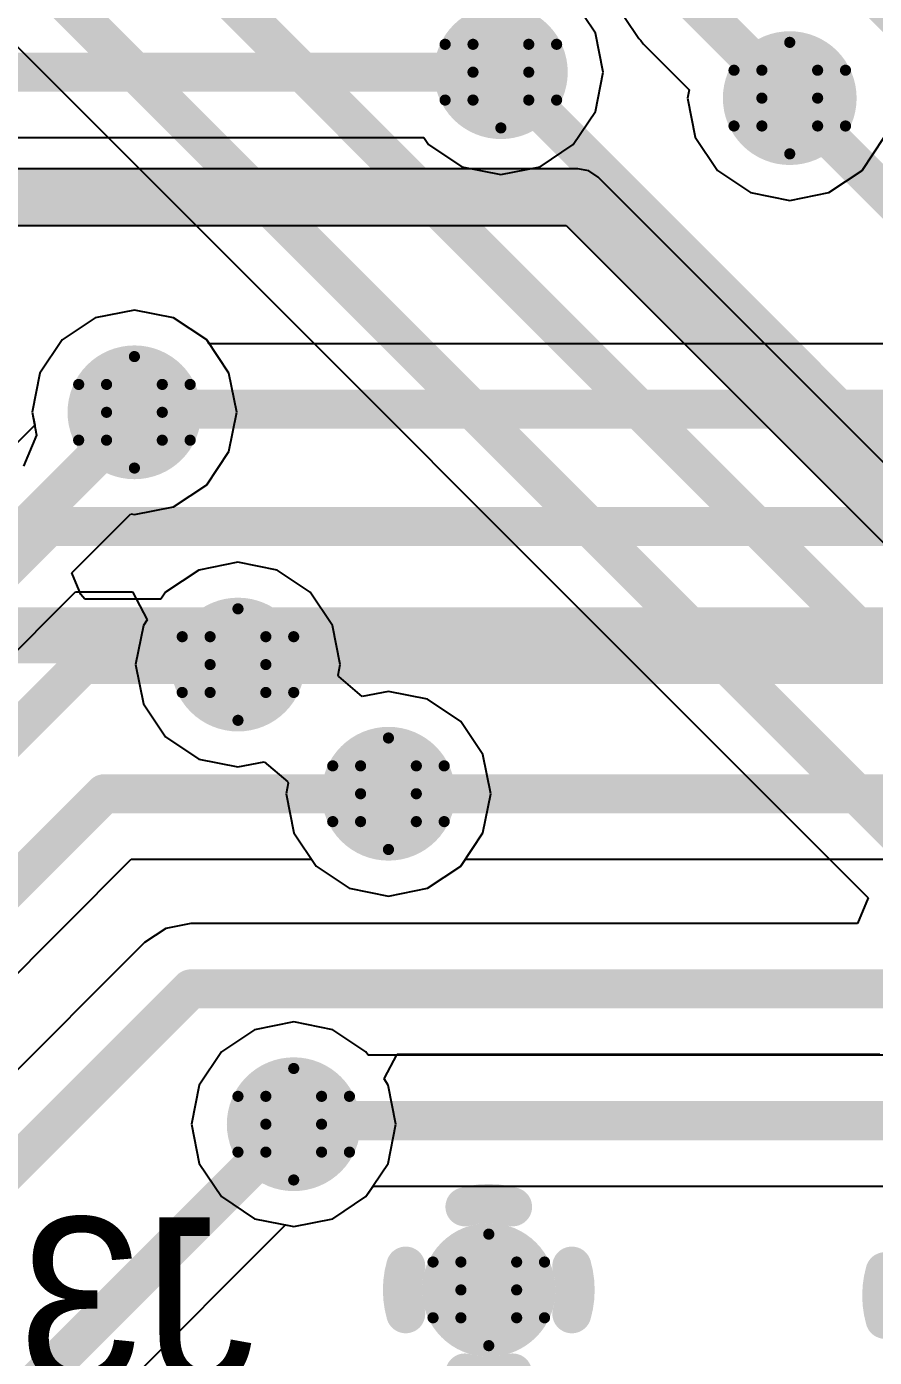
# Model space of a CAD drawing. Header units: millimetres. Extents: x 1.5 to 19.4, y 0 to 11.5.
# Drawn here: x 7.5235 to 7.6756, y 6.9089 to 7.1476 of the extents above; entities that cross this region are included whole.
import ezdxf

# ---------------------------------------------------------------- set-up
doc = ezdxf.new("R2010")
doc.units = ezdxf.units.MM
doc.header["$MEASUREMENT"] = 0
for name, color, linetype in [('BottomLayer', 5, 'Continuous'), ('BottomOverlay', 54, 'Continuous'), ('DrillDrawing', 1, 'Continuous'), ('InternalPlane1', 76, 'Continuous'), ('InternalPlane2', 16, 'Continuous'), ('KeepOutLayer', 6, 'Continuous'), ('Mechanical2', 216, 'Continuous'), ('Mechanical4', 56, 'Continuous'), ('MultiLayer', 9, 'Continuous'), ('TopLayer', 1, 'Continuous'), ('ViaHoleLayer', 16, 'Continuous')]:
    doc.layers.add(name, color=color, linetype=linetype)

msp = doc.modelspace()

# ---------------------------------------------------------------- linework, layer by layer
at = {"layer": 'BottomLayer'}
for p, q in [((7.62554, 7.14643), (7.62348, 7.14951)), ((7.63079, 7.14929), (7.63333, 7.14548)), ((7.62694, 7.13941), (7.62554, 7.14643)), ((7.63333, 7.14548), (7.6337, 7.14511)), ((7.6337, 7.14511), (7.63413, 7.14447)), ((7.63413, 7.14447), (7.64236, 7.13624)), ((7.62554, 7.13238), (7.62694, 7.13941)), ((7.64236, 7.13624), (7.64206, 7.13476)), ((7.64206, 7.13476), (7.64346, 7.12774)), ((7.62156, 7.12643), (7.62554, 7.13238)), ((7.3637, 7.12768), (7.59477, 7.12768)), ((7.59477, 7.12768), (7.59561, 7.12643)), ((7.59561, 7.12643), (7.60156, 7.12245)), ((7.61561, 7.12245), (7.62156, 7.12643)), ((7.64346, 7.12774), (7.64744, 7.12179)), ((7.67339, 7.12179), (7.67737, 7.12774)), ((7.60156, 7.12245), (7.60859, 7.12105)), ((7.60859, 7.12105), (7.61561, 7.12245)), ((7.64744, 7.12179), (7.65339, 7.11781)), ((7.66744, 7.11781), (7.67339, 7.12179)), ((7.65339, 7.11781), (7.66042, 7.11641)), ((7.66042, 7.11641), (7.66744, 7.11781)), ((7.53582, 7.09536), (7.52986, 7.09138)), ((7.54284, 7.09675), (7.53582, 7.09536)), ((7.54986, 7.09536), (7.54284, 7.09675)), ((7.55582, 7.09138), (7.54986, 7.09536)), ((7.52986, 7.09138), (7.52588, 7.08542)), ((7.55627, 7.0907), (7.55582, 7.09138)), ((7.71242, 7.0907), (7.55627, 7.0907)), ((7.52588, 7.08542), (7.52449, 7.0784)), ((7.52449, 7.0784), (7.5253, 7.07433)), ((7.5253, 7.07433), (7.52293, 7.06876)), ((7.45576, 6.96969), (7.53227, 7.0462)), ((7.53227, 7.0462), (7.54248, 7.0462)), ((7.54248, 7.0462), (7.54515, 7.0412)), ((7.54446, 7.04017), (7.54306, 7.03315)), ((7.54515, 7.0412), (7.54446, 7.04017)), ((7.54306, 7.03315), (7.54446, 7.02613)), ((7.54446, 7.02613), (7.54844, 7.02017)), ((7.54844, 7.02017), (7.55439, 7.01619)), ((7.55439, 7.01619), (7.56142, 7.0148)), ((7.56142, 7.0148), (7.56611, 7.01573)), ((7.56611, 7.01573), (7.57035, 7.01209)), ((7.57044, 7.01188), (7.57006, 7.00998)), ((7.57035, 7.01209), (7.57044, 7.01188)), ((7.57006, 7.00998), (7.57146, 7.00295)), ((7.57146, 7.00295), (7.57544, 6.997)), ((7.57544, 6.997), (7.58139, 6.99302)), ((7.59544, 6.99302), (7.60139, 6.997)), ((7.60139, 6.997), (7.60223, 6.99825)), ((7.60223, 6.99825), (7.71291, 6.99825)), ((7.58139, 6.99302), (7.58842, 6.99162)), ((7.58842, 6.99162), (7.59544, 6.99302)), ((7.57142, 6.96905), (7.56439, 6.96765)), ((7.57844, 6.96765), (7.57142, 6.96905)), ((7.56439, 6.96765), (7.55844, 6.96367)), ((7.58439, 6.96367), (7.57844, 6.96765)), ((7.55844, 6.96367), (7.55446, 6.95772)), ((7.5848, 6.96306), (7.58439, 6.96367)), ((7.74157, 6.96306), (7.5848, 6.96306)), ((7.55446, 6.95772), (7.55306, 6.9507)), ((7.55306, 6.9507), (7.55446, 6.94367)), ((7.55446, 6.94367), (7.55844, 6.93772)), ((7.58439, 6.93772), (7.58566, 6.93961)), ((7.58566, 6.93961), (7.7507, 6.93961)), ((7.55844, 6.93772), (7.56439, 6.93374)), ((7.57844, 6.93374), (7.58439, 6.93772)), ((7.56439, 6.93374), (7.57142, 6.93235)), ((7.57142, 6.93235), (7.57844, 6.93374))]:
    msp.add_line(p, q, dxfattribs=at)
at = {"layer": 'BottomLayer', "const_width": 0.007}
for points in [[(7.64242, 7.15276), (7.66042, 7.13476)], [(7.35885, 7.13941), (7.60859, 7.13941)], [(7.66042, 7.13476), (7.66157, 7.13592)], [(7.54242, 7.07898), (7.71242, 7.07898)], [(7.44747, 6.97798), (7.52742, 7.05793)], [(7.52742, 7.05793), (7.71047, 7.05793)], [(7.56142, 7.03315), (7.71424, 7.03315)], [(7.58842, 7.00998), (7.71777, 7.00998)], [(7.57142, 6.95134), (7.75556, 6.95134)]]:
    msp.add_lwpolyline(points, dxfattribs=at)
at = {"layer": 'BottomLayer'}
for points, const_width in [([(7.60359, 7.13941, 1), (7.61359, 7.13941, 1)], 0.01), ([(7.65542, 7.13476, 1), (7.66542, 7.13476, 1)], 0.01), ([(7.60684, 7.13941, 1), (7.61034, 7.13941, 1)], 0.0035), ([(7.65867, 7.13476, 1), (7.66217, 7.13476, 1)], 0.0035), ([(7.65867, 7.13476, 1), (7.66217, 7.13476, 1)], 0.0035), ([(7.65982, 7.13592, 1), (7.66332, 7.13592, 1)], 0.0035), ([(7.53784, 7.0784, 1), (7.54784, 7.0784, 1)], 0.01), ([(7.54067, 7.07898, 1), (7.54417, 7.07898, 1)], 0.0035), ([(7.52567, 7.05793, 1), (7.52917, 7.05793, 1)], 0.0035), ([(7.52567, 7.05793, 1), (7.52917, 7.05793, 1)], 0.0035), ([(7.55642, 7.03315, 1), (7.56642, 7.03315, 1)], 0.01), ([(7.55967, 7.03315, 1), (7.56317, 7.03315, 1)], 0.0035), ([(7.58342, 7.00998, 1), (7.59342, 7.00998, 1)], 0.01), ([(7.58667, 7.00998, 1), (7.59017, 7.00998, 1)], 0.0035), ([(7.56642, 6.9507, 1), (7.57642, 6.9507, 1)], 0.01), ([(7.56967, 6.95134, 1), (7.57317, 6.95134, 1)], 0.0035), ([(7.60142, 6.92098, 1), (7.61142, 6.92098, 1)], 0.01)]:
    msp.add_lwpolyline(points, format="xyb", close=True, dxfattribs=dict(at, const_width=const_width))
at = {"layer": 'DrillDrawing', "const_width": 0.002}
for points in [[(7.60359, 7.14441), (7.60859, 7.14941)], [(7.60859, 7.14941), (7.61359, 7.14441)], [(7.59859, 7.14441), (7.60359, 7.13941)], [(7.59859, 7.14441), (7.60359, 7.14441)], [(7.61359, 7.14441), (7.61859, 7.14441)], [(7.61359, 7.13941), (7.61859, 7.14441)], [(7.65542, 7.13976), (7.66042, 7.14476)], [(7.66042, 7.14476), (7.66542, 7.13976)], [(7.59859, 7.13441), (7.60359, 7.13941)], [(7.61359, 7.13941), (7.61859, 7.13441)], [(7.65042, 7.13976), (7.65542, 7.13476)], [(7.65042, 7.13976), (7.65542, 7.13976)], [(7.66542, 7.13976), (7.67042, 7.13976)], [(7.66542, 7.13476), (7.67042, 7.13976)], [(7.59859, 7.13441), (7.60359, 7.13441)], [(7.60359, 7.13441), (7.60859, 7.12941)], [(7.60859, 7.12941), (7.61359, 7.13441)], [(7.61359, 7.13441), (7.61859, 7.13441)], [(7.65042, 7.12976), (7.65542, 7.13476)], [(7.66542, 7.13476), (7.67042, 7.12976)], [(7.65042, 7.12976), (7.65542, 7.12976)], [(7.65542, 7.12976), (7.66042, 7.12476)], [(7.66042, 7.12476), (7.66542, 7.12976)], [(7.66542, 7.12976), (7.67042, 7.12976)], [(7.53784, 7.0834), (7.54284, 7.0884)], [(7.54284, 7.0884), (7.54784, 7.0834)], [(7.53284, 7.0834), (7.53784, 7.0784)], [(7.53284, 7.0834), (7.53784, 7.0834)], [(7.54784, 7.0834), (7.55284, 7.0834)], [(7.54784, 7.0784), (7.55284, 7.0834)], [(7.53284, 7.0734), (7.53784, 7.0784)], [(7.54784, 7.0784), (7.55284, 7.0734)], [(7.53284, 7.0734), (7.53784, 7.0734)], [(7.53784, 7.0734), (7.54284, 7.0684)], [(7.54284, 7.0684), (7.54784, 7.0734)], [(7.54784, 7.0734), (7.55284, 7.0734)], [(7.55642, 7.03815), (7.56142, 7.04315)], [(7.56142, 7.04315), (7.56642, 7.03815)], [(7.55142, 7.03815), (7.55642, 7.03315)], [(7.55142, 7.03815), (7.55642, 7.03815)], [(7.56642, 7.03815), (7.57142, 7.03815)], [(7.56642, 7.03315), (7.57142, 7.03815)], [(7.55142, 7.02815), (7.55642, 7.03315)], [(7.56642, 7.03315), (7.57142, 7.02815)], [(7.55142, 7.02815), (7.55642, 7.02815)], [(7.55642, 7.02815), (7.56142, 7.02315)], [(7.56142, 7.02315), (7.56642, 7.02815)], [(7.56642, 7.02815), (7.57142, 7.02815)], [(7.58342, 7.01498), (7.58842, 7.01998)], [(7.58842, 7.01998), (7.59342, 7.01498)], [(7.57842, 7.01498), (7.58342, 7.00998)], [(7.57842, 7.01498), (7.58342, 7.01498)], [(7.59342, 7.01498), (7.59842, 7.01498)], [(7.59342, 7.00998), (7.59842, 7.01498)], [(7.57842, 7.00498), (7.58342, 7.00998)], [(7.59342, 7.00998), (7.59842, 7.00498)], [(7.57842, 7.00498), (7.58342, 7.00498)], [(7.58342, 7.00498), (7.58842, 6.99998)], [(7.58842, 6.99998), (7.59342, 7.00498)], [(7.59342, 7.00498), (7.59842, 7.00498)], [(7.56642, 6.9557), (7.57142, 6.9607)], [(7.57142, 6.9607), (7.57642, 6.9557)], [(7.56142, 6.9557), (7.56642, 6.9507)], [(7.56142, 6.9557), (7.56642, 6.9557)], [(7.57642, 6.9557), (7.58142, 6.9557)], [(7.57642, 6.9507), (7.58142, 6.9557)], [(7.56142, 6.9457), (7.56642, 6.9507)], [(7.57642, 6.9507), (7.58142, 6.9457)], [(7.56142, 6.9457), (7.56642, 6.9457)], [(7.56642, 6.9457), (7.57142, 6.9407)], [(7.57142, 6.9407), (7.57642, 6.9457)], [(7.57642, 6.9457), (7.58142, 6.9457)], [(7.60142, 6.92598), (7.60642, 6.93098)], [(7.60642, 6.93098), (7.61142, 6.92598)], [(7.59642, 6.92598), (7.60142, 6.92098)], [(7.59642, 6.92598), (7.60142, 6.92598)], [(7.61142, 6.92598), (7.61642, 6.92598)], [(7.61142, 6.92098), (7.61642, 6.92598)], [(7.59642, 6.91598), (7.60142, 6.92098)], [(7.61142, 6.92098), (7.61642, 6.91598)], [(7.59642, 6.91598), (7.60142, 6.91598)], [(7.60142, 6.91598), (7.60642, 6.91098)], [(7.60642, 6.91098), (7.61142, 6.91598)], [(7.61142, 6.91598), (7.61642, 6.91598)]]:
    msp.add_lwpolyline(points, dxfattribs=at)
at = {"layer": 'DrillDrawing', "const_width": 0.001}
for points in [[(7.59809, 7.14441, 1), (7.59909, 7.14441, 1)], [(7.59809, 7.14441, 1), (7.59909, 7.14441, 1)], [(7.60309, 7.14441, 1), (7.60409, 7.14441, 1)], [(7.60309, 7.14441, 1), (7.60409, 7.14441, 1)], [(7.61309, 7.14441, 1), (7.61409, 7.14441, 1)], [(7.61309, 7.14441, 1), (7.61409, 7.14441, 1)], [(7.61809, 7.14441, 1), (7.61909, 7.14441, 1)], [(7.61809, 7.14441, 1), (7.61909, 7.14441, 1)], [(7.65992, 7.14476, 1), (7.66092, 7.14476, 1)], [(7.65992, 7.14476, 1), (7.66092, 7.14476, 1)], [(7.60309, 7.13941, 1), (7.60409, 7.13941, 1)], [(7.60309, 7.13941, 1), (7.60409, 7.13941, 1)], [(7.61309, 7.13941, 1), (7.61409, 7.13941, 1)], [(7.61309, 7.13941, 1), (7.61409, 7.13941, 1)], [(7.64992, 7.13976, 1), (7.65092, 7.13976, 1)], [(7.64992, 7.13976, 1), (7.65092, 7.13976, 1)], [(7.65492, 7.13976, 1), (7.65592, 7.13976, 1)], [(7.65492, 7.13976, 1), (7.65592, 7.13976, 1)], [(7.66492, 7.13976, 1), (7.66592, 7.13976, 1)], [(7.66492, 7.13976, 1), (7.66592, 7.13976, 1)], [(7.66992, 7.13976, 1), (7.67092, 7.13976, 1)], [(7.66992, 7.13976, 1), (7.67092, 7.13976, 1)], [(7.59809, 7.13441, 1), (7.59909, 7.13441, 1)], [(7.59809, 7.13441, 1), (7.59909, 7.13441, 1)], [(7.60309, 7.13441, 1), (7.60409, 7.13441, 1)], [(7.60309, 7.13441, 1), (7.60409, 7.13441, 1)], [(7.61309, 7.13441, 1), (7.61409, 7.13441, 1)], [(7.61309, 7.13441, 1), (7.61409, 7.13441, 1)], [(7.61809, 7.13441, 1), (7.61909, 7.13441, 1)], [(7.61809, 7.13441, 1), (7.61909, 7.13441, 1)], [(7.65492, 7.13476, 1), (7.65592, 7.13476, 1)], [(7.65492, 7.13476, 1), (7.65592, 7.13476, 1)], [(7.66492, 7.13476, 1), (7.66592, 7.13476, 1)], [(7.66492, 7.13476, 1), (7.66592, 7.13476, 1)], [(7.60809, 7.12941, 1), (7.60909, 7.12941, 1)], [(7.60809, 7.12941, 1), (7.60909, 7.12941, 1)], [(7.64992, 7.12976, 1), (7.65092, 7.12976, 1)], [(7.64992, 7.12976, 1), (7.65092, 7.12976, 1)], [(7.65492, 7.12976, 1), (7.65592, 7.12976, 1)], [(7.65492, 7.12976, 1), (7.65592, 7.12976, 1)], [(7.66492, 7.12976, 1), (7.66592, 7.12976, 1)], [(7.66492, 7.12976, 1), (7.66592, 7.12976, 1)], [(7.66992, 7.12976, 1), (7.67092, 7.12976, 1)], [(7.66992, 7.12976, 1), (7.67092, 7.12976, 1)], [(7.65992, 7.12476, 1), (7.66092, 7.12476, 1)], [(7.65992, 7.12476, 1), (7.66092, 7.12476, 1)], [(7.54234, 7.0884, 1), (7.54334, 7.0884, 1)], [(7.54234, 7.0884, 1), (7.54334, 7.0884, 1)], [(7.53234, 7.0834, 1), (7.53334, 7.0834, 1)], [(7.53234, 7.0834, 1), (7.53334, 7.0834, 1)], [(7.53734, 7.0834, 1), (7.53834, 7.0834, 1)], [(7.53734, 7.0834, 1), (7.53834, 7.0834, 1)], [(7.54734, 7.0834, 1), (7.54834, 7.0834, 1)], [(7.54734, 7.0834, 1), (7.54834, 7.0834, 1)], [(7.55234, 7.0834, 1), (7.55334, 7.0834, 1)], [(7.55234, 7.0834, 1), (7.55334, 7.0834, 1)], [(7.53734, 7.0784, 1), (7.53834, 7.0784, 1)], [(7.53734, 7.0784, 1), (7.53834, 7.0784, 1)], [(7.54734, 7.0784, 1), (7.54834, 7.0784, 1)], [(7.54734, 7.0784, 1), (7.54834, 7.0784, 1)], [(7.53234, 7.0734, 1), (7.53334, 7.0734, 1)], [(7.53234, 7.0734, 1), (7.53334, 7.0734, 1)], [(7.53734, 7.0734, 1), (7.53834, 7.0734, 1)], [(7.53734, 7.0734, 1), (7.53834, 7.0734, 1)], [(7.54734, 7.0734, 1), (7.54834, 7.0734, 1)], [(7.54734, 7.0734, 1), (7.54834, 7.0734, 1)], [(7.55234, 7.0734, 1), (7.55334, 7.0734, 1)], [(7.55234, 7.0734, 1), (7.55334, 7.0734, 1)], [(7.54234, 7.0684, 1), (7.54334, 7.0684, 1)], [(7.54234, 7.0684, 1), (7.54334, 7.0684, 1)], [(7.56092, 7.04315, 1), (7.56192, 7.04315, 1)], [(7.56092, 7.04315, 1), (7.56192, 7.04315, 1)], [(7.55092, 7.03815, 1), (7.55192, 7.03815, 1)], [(7.55092, 7.03815, 1), (7.55192, 7.03815, 1)], [(7.55592, 7.03815, 1), (7.55692, 7.03815, 1)], [(7.55592, 7.03815, 1), (7.55692, 7.03815, 1)], [(7.56592, 7.03815, 1), (7.56692, 7.03815, 1)], [(7.56592, 7.03815, 1), (7.56692, 7.03815, 1)], [(7.57092, 7.03815, 1), (7.57192, 7.03815, 1)], [(7.57092, 7.03815, 1), (7.57192, 7.03815, 1)], [(7.55592, 7.03315, 1), (7.55692, 7.03315, 1)], [(7.55592, 7.03315, 1), (7.55692, 7.03315, 1)], [(7.56592, 7.03315, 1), (7.56692, 7.03315, 1)], [(7.56592, 7.03315, 1), (7.56692, 7.03315, 1)], [(7.55092, 7.02815, 1), (7.55192, 7.02815, 1)], [(7.55092, 7.02815, 1), (7.55192, 7.02815, 1)], [(7.55592, 7.02815, 1), (7.55692, 7.02815, 1)], [(7.55592, 7.02815, 1), (7.55692, 7.02815, 1)], [(7.56592, 7.02815, 1), (7.56692, 7.02815, 1)], [(7.56592, 7.02815, 1), (7.56692, 7.02815, 1)], [(7.57092, 7.02815, 1), (7.57192, 7.02815, 1)], [(7.57092, 7.02815, 1), (7.57192, 7.02815, 1)], [(7.56092, 7.02315, 1), (7.56192, 7.02315, 1)], [(7.56092, 7.02315, 1), (7.56192, 7.02315, 1)], [(7.58792, 7.01998, 1), (7.58892, 7.01998, 1)], [(7.58792, 7.01998, 1), (7.58892, 7.01998, 1)], [(7.57792, 7.01498, 1), (7.57892, 7.01498, 1)], [(7.57792, 7.01498, 1), (7.57892, 7.01498, 1)], [(7.58292, 7.01498, 1), (7.58392, 7.01498, 1)], [(7.58292, 7.01498, 1), (7.58392, 7.01498, 1)], [(7.59292, 7.01498, 1), (7.59392, 7.01498, 1)], [(7.59292, 7.01498, 1), (7.59392, 7.01498, 1)], [(7.59792, 7.01498, 1), (7.59892, 7.01498, 1)], [(7.59792, 7.01498, 1), (7.59892, 7.01498, 1)], [(7.58292, 7.00998, 1), (7.58392, 7.00998, 1)], [(7.58292, 7.00998, 1), (7.58392, 7.00998, 1)], [(7.59292, 7.00998, 1), (7.59392, 7.00998, 1)], [(7.59292, 7.00998, 1), (7.59392, 7.00998, 1)], [(7.57792, 7.00498, 1), (7.57892, 7.00498, 1)], [(7.57792, 7.00498, 1), (7.57892, 7.00498, 1)], [(7.58292, 7.00498, 1), (7.58392, 7.00498, 1)], [(7.58292, 7.00498, 1), (7.58392, 7.00498, 1)], [(7.59292, 7.00498, 1), (7.59392, 7.00498, 1)], [(7.59292, 7.00498, 1), (7.59392, 7.00498, 1)], [(7.59792, 7.00498, 1), (7.59892, 7.00498, 1)], [(7.59792, 7.00498, 1), (7.59892, 7.00498, 1)], [(7.58792, 6.99998, 1), (7.58892, 6.99998, 1)], [(7.58792, 6.99998, 1), (7.58892, 6.99998, 1)], [(7.57092, 6.9607, 1), (7.57192, 6.9607, 1)], [(7.57092, 6.9607, 1), (7.57192, 6.9607, 1)], [(7.56092, 6.9557, 1), (7.56192, 6.9557, 1)], [(7.56092, 6.9557, 1), (7.56192, 6.9557, 1)], [(7.56592, 6.9557, 1), (7.56692, 6.9557, 1)], [(7.56592, 6.9557, 1), (7.56692, 6.9557, 1)], [(7.57592, 6.9557, 1), (7.57692, 6.9557, 1)], [(7.57592, 6.9557, 1), (7.57692, 6.9557, 1)], [(7.58092, 6.9557, 1), (7.58192, 6.9557, 1)], [(7.58092, 6.9557, 1), (7.58192, 6.9557, 1)], [(7.56592, 6.9507, 1), (7.56692, 6.9507, 1)], [(7.56592, 6.9507, 1), (7.56692, 6.9507, 1)], [(7.57592, 6.9507, 1), (7.57692, 6.9507, 1)], [(7.57592, 6.9507, 1), (7.57692, 6.9507, 1)], [(7.56092, 6.9457, 1), (7.56192, 6.9457, 1)], [(7.56092, 6.9457, 1), (7.56192, 6.9457, 1)], [(7.56592, 6.9457, 1), (7.56692, 6.9457, 1)], [(7.56592, 6.9457, 1), (7.56692, 6.9457, 1)], [(7.57592, 6.9457, 1), (7.57692, 6.9457, 1)], [(7.57592, 6.9457, 1), (7.57692, 6.9457, 1)], [(7.58092, 6.9457, 1), (7.58192, 6.9457, 1)], [(7.58092, 6.9457, 1), (7.58192, 6.9457, 1)], [(7.57092, 6.9407, 1), (7.57192, 6.9407, 1)], [(7.57092, 6.9407, 1), (7.57192, 6.9407, 1)], [(7.60592, 6.93098, 1), (7.60692, 6.93098, 1)], [(7.60592, 6.93098, 1), (7.60692, 6.93098, 1)], [(7.59592, 6.92598, 1), (7.59692, 6.92598, 1)], [(7.59592, 6.92598, 1), (7.59692, 6.92598, 1)], [(7.60092, 6.92598, 1), (7.60192, 6.92598, 1)], [(7.60092, 6.92598, 1), (7.60192, 6.92598, 1)], [(7.61092, 6.92598, 1), (7.61192, 6.92598, 1)], [(7.61092, 6.92598, 1), (7.61192, 6.92598, 1)], [(7.61592, 6.92598, 1), (7.61692, 6.92598, 1)], [(7.61592, 6.92598, 1), (7.61692, 6.92598, 1)], [(7.60092, 6.92098, 1), (7.60192, 6.92098, 1)], [(7.60092, 6.92098, 1), (7.60192, 6.92098, 1)], [(7.61092, 6.92098, 1), (7.61192, 6.92098, 1)], [(7.61092, 6.92098, 1), (7.61192, 6.92098, 1)], [(7.59592, 6.91598, 1), (7.59692, 6.91598, 1)], [(7.59592, 6.91598, 1), (7.59692, 6.91598, 1)], [(7.60092, 6.91598, 1), (7.60192, 6.91598, 1)], [(7.60092, 6.91598, 1), (7.60192, 6.91598, 1)], [(7.61092, 6.91598, 1), (7.61192, 6.91598, 1)], [(7.61092, 6.91598, 1), (7.61192, 6.91598, 1)], [(7.61592, 6.91598, 1), (7.61692, 6.91598, 1)], [(7.61592, 6.91598, 1), (7.61692, 6.91598, 1)], [(7.60592, 6.91098, 1), (7.60692, 6.91098, 1)], [(7.60592, 6.91098, 1), (7.60692, 6.91098, 1)]]:
    msp.add_lwpolyline(points, format="xyb", close=True, dxfattribs=at)
at = {"layer": 'InternalPlane1'}
for points, const_width in [([(7.60259, 7.13941, 1), (7.61459, 7.13941, 1)], 0.012), ([(7.65442, 7.13476, 1), (7.66642, 7.13476, 1)], 0.012), ([(7.53684, 7.0784, 1), (7.54884, 7.0784, 1)], 0.012), ([(7.55542, 7.03315, 1), (7.56742, 7.03315, 1)], 0.012), ([(7.58242, 7.00998, 1), (7.59442, 7.00998, 1)], 0.012), ([(7.56542, 6.9507, 1), (7.57742, 6.9507, 1)], 0.012), ([(7.60039, 6.93588, 1), (7.60389, 6.93588, 1)], 0.0035), ([(7.60894, 6.93588, 1), (7.61244, 6.93588, 1)], 0.0035), ([(7.58977, 6.92525, 1), (7.59327, 6.92525, 1)], 0.0035), ([(7.61957, 6.92525, 1), (7.62307, 6.92525, 1)], 0.0035), ([(7.67577, 6.92425, 1), (7.67927, 6.92425, 1)], 0.0035), ([(7.58977, 6.9167, 1), (7.59327, 6.9167, 1)], 0.0035), ([(7.61957, 6.9167, 1), (7.62307, 6.9167, 1)], 0.0035), ([(7.67577, 6.9157, 1), (7.67927, 6.9157, 1)], 0.0035), ([(7.60039, 6.90608, 1), (7.60389, 6.90608, 1)], 0.0035), ([(7.60894, 6.90608, 1), (7.61244, 6.90608, 1)], 0.0035)]:
    msp.add_lwpolyline(points, format="xyb", close=True, dxfattribs=dict(at, const_width=const_width))
at = {"layer": 'InternalPlane1', "const_width": 0.007}
for points in [[(7.60214, 6.93588, -0.140541), (7.61069, 6.93588)], [(7.59152, 6.9167, -0.140541), (7.59152, 6.92525)], [(7.62132, 6.92525, -0.140541), (7.62132, 6.9167)], [(7.67752, 6.9157, -0.140541), (7.67752, 6.92425)], [(7.61069, 6.90608, -0.140541), (7.60214, 6.90608)]]:
    msp.add_lwpolyline(points, format="xyb", dxfattribs=at)
at = {"layer": 'InternalPlane2'}
for p, q in [((7.62242, 7.12207), (7.49271, 7.12207)), ((7.62437, 7.12169), (7.62242, 7.12207)), ((7.62602, 7.12058), (7.62437, 7.12169)), ((7.75153, 6.99507), (7.62602, 7.12058)), ((7.49482, 7.11188), (7.62031, 7.11188)), ((7.62031, 7.11188), (7.74581, 6.98637))]:
    msp.add_line(p, q, dxfattribs=at)
for points, const_width in [([(7.60259, 7.13941, 1), (7.61459, 7.13941, 1)], 0.012), ([(7.65442, 7.13476, 1), (7.66642, 7.13476, 1)], 0.012), ([(7.61992, 7.11698, 1), (7.62492, 7.11698, 1)], 0.005), ([(7.61992, 7.11698, 1), (7.62492, 7.11698, 1)], 0.005), ([(7.53684, 7.0784, 1), (7.54884, 7.0784, 1)], 0.012), ([(7.55542, 7.03315, 1), (7.56742, 7.03315, 1)], 0.012), ([(7.58242, 7.00998, 1), (7.59442, 7.00998, 1)], 0.012), ([(7.56542, 6.9507, 1), (7.57742, 6.9507, 1)], 0.012), ([(7.60042, 6.92098, 1), (7.61242, 6.92098, 1)], 0.012)]:
    msp.add_lwpolyline(points, format="xyb", close=True, dxfattribs=dict(at, const_width=const_width))
at = {"layer": 'InternalPlane2', "const_width": 0.01}
for points in [[(7.49271, 7.11698), (7.62242, 7.11698)], [(7.62242, 7.11698), (7.74942, 6.98998)]]:
    msp.add_lwpolyline(points, dxfattribs=at)
at = {"layer": 'KeepOutLayer', "const_width": 0.005}
msp.add_lwpolyline([(7.53081, 7.53534, 1), (6.63317, 7.53534, 1)], format="xyb", close=True, dxfattribs=at)
at = {"layer": 'Mechanical2', "const_width": 0.00197}
for points in [[(6.59162, 7.71659, -2.449692), (6.86376, 7.07634)], [(8.60783, 7.35412, -2.449692), (8.33569, 7.99437)]]:
    msp.add_lwpolyline(points, format="xyb", dxfattribs=at)
at = {"layer": 'Mechanical2', "const_width": 0.01}
msp.add_lwpolyline([(7.05193, 7.03839), (8.14248, 7.03839)], dxfattribs=at)
at = {"layer": 'Mechanical4', "const_width": 0.005}
msp.add_lwpolyline([(7.53081, 7.53534, 1), (6.63317, 7.53534, 1)], format="xyb", close=True, dxfattribs=at)
at = {"layer": 'MultiLayer', "const_width": 0.01}
for points in [[(7.60359, 7.13941, 1), (7.61359, 7.13941, 1)], [(7.65542, 7.13476, 1), (7.66542, 7.13476, 1)], [(7.53784, 7.0784, 1), (7.54784, 7.0784, 1)], [(7.55642, 7.03315, 1), (7.56642, 7.03315, 1)], [(7.58342, 7.00998, 1), (7.59342, 7.00998, 1)], [(7.56642, 6.9507, 1), (7.57642, 6.9507, 1)], [(7.60142, 6.92098, 1), (7.61142, 6.92098, 1)]]:
    msp.add_lwpolyline(points, format="xyb", close=True, dxfattribs=at)
at = {"layer": 'TopLayer'}
for p, q in [((7.49713, 7.16869), (7.67449, 6.99132)), ((7.53582, 7.09536), (7.52986, 7.09138)), ((7.54284, 7.09675), (7.53582, 7.09536)), ((7.54986, 7.09536), (7.54284, 7.09675)), ((7.55582, 7.09138), (7.54986, 7.09536)), ((7.52986, 7.09138), (7.52588, 7.08542)), ((7.5598, 7.08542), (7.55582, 7.09138)), ((7.52588, 7.08542), (7.52449, 7.0784)), ((7.56119, 7.0784), (7.5598, 7.08542)), ((7.52449, 7.0784), (7.52495, 7.07609)), ((7.5598, 7.07138), (7.56119, 7.0784)), ((7.52495, 7.07609), (7.47309, 7.02423)), ((7.55582, 7.06542), (7.5598, 7.07138)), ((7.54986, 7.06144), (7.55582, 7.06542)), ((7.54284, 7.06005), (7.54986, 7.06144)), ((7.5316, 7.04958), (7.5422, 7.06017)), ((7.5422, 7.06017), (7.54284, 7.06005)), ((7.56142, 7.0515), (7.55439, 7.05011)), ((7.56844, 7.05011), (7.56142, 7.0515)), ((7.53322, 7.04574), (7.5316, 7.04958)), ((7.55439, 7.05011), (7.54844, 7.04613)), ((7.57439, 7.04613), (7.56844, 7.05011)), ((7.53397, 7.04487), (7.53322, 7.04574)), ((7.5476, 7.04487), (7.53397, 7.04487)), ((7.54844, 7.04613), (7.5476, 7.04487)), ((7.57837, 7.04017), (7.57439, 7.04613)), ((7.57977, 7.03315), (7.57837, 7.04017)), ((7.57939, 7.03124), (7.57977, 7.03315)), ((7.57949, 7.03103), (7.57939, 7.03124)), ((7.58372, 7.0274), (7.57949, 7.03103)), ((7.58842, 7.02833), (7.58372, 7.0274)), ((7.59544, 7.02693), (7.58842, 7.02833)), ((7.60139, 7.02295), (7.59544, 7.02693)), ((7.60537, 7.017), (7.60139, 7.02295)), ((7.60677, 7.00998), (7.60537, 7.017)), ((7.60537, 7.00295), (7.60677, 7.00998)), ((7.60139, 6.997), (7.60537, 7.00295)), ((7.4894, 6.94538), (7.54227, 6.99825)), ((7.54227, 6.99825), (7.5746, 6.99825)), ((7.5746, 6.99825), (7.57544, 6.997)), ((7.57544, 6.997), (7.58139, 6.99302)), ((7.59544, 6.99302), (7.60139, 6.997)), ((7.58139, 6.99302), (7.58842, 6.99162)), ((7.58842, 6.99162), (7.59544, 6.99302)), ((7.67449, 6.99132), (7.67258, 6.9867)), ((7.54847, 6.98581), (7.54467, 6.98327)), ((7.55296, 6.9867), (7.54847, 6.98581)), ((7.67258, 6.9867), (7.55296, 6.9867)), ((7.54467, 6.98327), (7.4711, 6.9097)), ((7.58762, 6.95884), (7.58998, 6.96325)), ((7.58998, 6.96325), (7.67656, 6.96325)), ((7.58837, 6.95772), (7.58762, 6.95884)), ((7.58977, 6.9507), (7.58837, 6.95772)), ((7.58837, 6.94367), (7.58977, 6.9507)), ((7.58439, 6.93772), (7.58837, 6.94367)), ((7.57844, 6.93374), (7.58439, 6.93772)), ((7.50799, 6.87069), (7.56994, 6.93264)), ((7.56994, 6.93264), (7.57142, 6.93235)), ((7.57142, 6.93235), (7.57844, 6.93374))]:
    msp.add_line(p, q, dxfattribs=at)
for points, const_width in [([(7.64642, 7.18298), (7.74642, 7.08298)], 0.008), ([(7.50542, 7.17698), (7.79292, 6.88948)], 0.007), ([(7.56042, 7.15198), (7.80842, 6.90398)], 0.007), ([(7.60816, 7.13998), (7.83017, 6.91798)], 0.007), ([(7.66042, 7.13476), (7.68029, 7.11489)], 0.007), ([(7.47795, 7.0125), (7.54284, 7.0774)], 0.007), ([(7.54284, 7.0774), (7.54284, 7.0784)], 0.007), ([(7.49742, 6.99698), (7.53359, 7.03315)], 0.007), ([(7.53359, 7.03315), (7.56142, 7.03315)], 0.007), ([(7.48111, 6.95367), (7.53742, 7.00998)], 0.007), ([(7.53742, 7.00998), (7.58842, 7.00998)], 0.007), ([(7.47596, 6.89798), (7.55296, 6.97498)], 0.007), ([(7.55296, 6.97498), (7.68142, 6.97498)], 0.007), ([(7.4997, 6.87898), (7.57142, 6.9507)], 0.007)]:
    msp.add_lwpolyline(points, dxfattribs=dict(at, const_width=const_width))
for points, const_width in [([(7.60359, 7.13941, 1), (7.61359, 7.13941, 1)], 0.01), ([(7.65542, 7.13476, 1), (7.66542, 7.13476, 1)], 0.01), ([(7.60641, 7.13998, 1), (7.60991, 7.13998, 1)], 0.0035), ([(7.65867, 7.13476, 1), (7.66217, 7.13476, 1)], 0.0035), ([(7.53784, 7.0784, 1), (7.54784, 7.0784, 1)], 0.01), ([(7.54109, 7.0784, 1), (7.54459, 7.0784, 1)], 0.0035), ([(7.54109, 7.0774, 1), (7.54459, 7.0774, 1)], 0.0035), ([(7.54109, 7.0774, 1), (7.54459, 7.0774, 1)], 0.0035), ([(7.55642, 7.03315, 1), (7.56642, 7.03315, 1)], 0.01), ([(7.53184, 7.03315, 1), (7.53534, 7.03315, 1)], 0.0035), ([(7.53184, 7.03315, 1), (7.53534, 7.03315, 1)], 0.0035), ([(7.55967, 7.03315, 1), (7.56317, 7.03315, 1)], 0.0035), ([(7.58342, 7.00998, 1), (7.59342, 7.00998, 1)], 0.01), ([(7.53567, 7.00998, 1), (7.53917, 7.00998, 1)], 0.0035), ([(7.53567, 7.00998, 1), (7.53917, 7.00998, 1)], 0.0035), ([(7.58667, 7.00998, 1), (7.59017, 7.00998, 1)], 0.0035), ([(7.55121, 6.97498, 1), (7.55471, 6.97498, 1)], 0.0035), ([(7.55121, 6.97498, 1), (7.55471, 6.97498, 1)], 0.0035), ([(7.56642, 6.9507, 1), (7.57642, 6.9507, 1)], 0.01), ([(7.56967, 6.9507, 1), (7.57317, 6.9507, 1)], 0.0035), ([(7.60142, 6.92098, 1), (7.61142, 6.92098, 1)], 0.01)]:
    msp.add_lwpolyline(points, format="xyb", close=True, dxfattribs=dict(at, const_width=const_width))
at = {"layer": 'ViaHoleLayer', "const_width": 0.005}
for points in [[(7.60609, 7.13941, 1), (7.61109, 7.13941, 1)], [(7.65792, 7.13476, 1), (7.66292, 7.13476, 1)], [(7.54034, 7.0784, 1), (7.54534, 7.0784, 1)], [(7.55892, 7.03315, 1), (7.56392, 7.03315, 1)], [(7.58592, 7.00998, 1), (7.59092, 7.00998, 1)], [(7.56892, 6.9507, 1), (7.57392, 6.9507, 1)], [(7.60392, 6.92098, 1), (7.60892, 6.92098, 1)]]:
    msp.add_lwpolyline(points, format="xyb", close=True, dxfattribs=at)

# ---------------------------------------------------------------- texts
at = {"layer": 'BottomOverlay', "text_generation_flag": 2}
msp.add_text('J3', height=0.03, dxfattribs=at).set_placement((7.56442, 6.90398))

doc.saveas('drawing.dxf')
